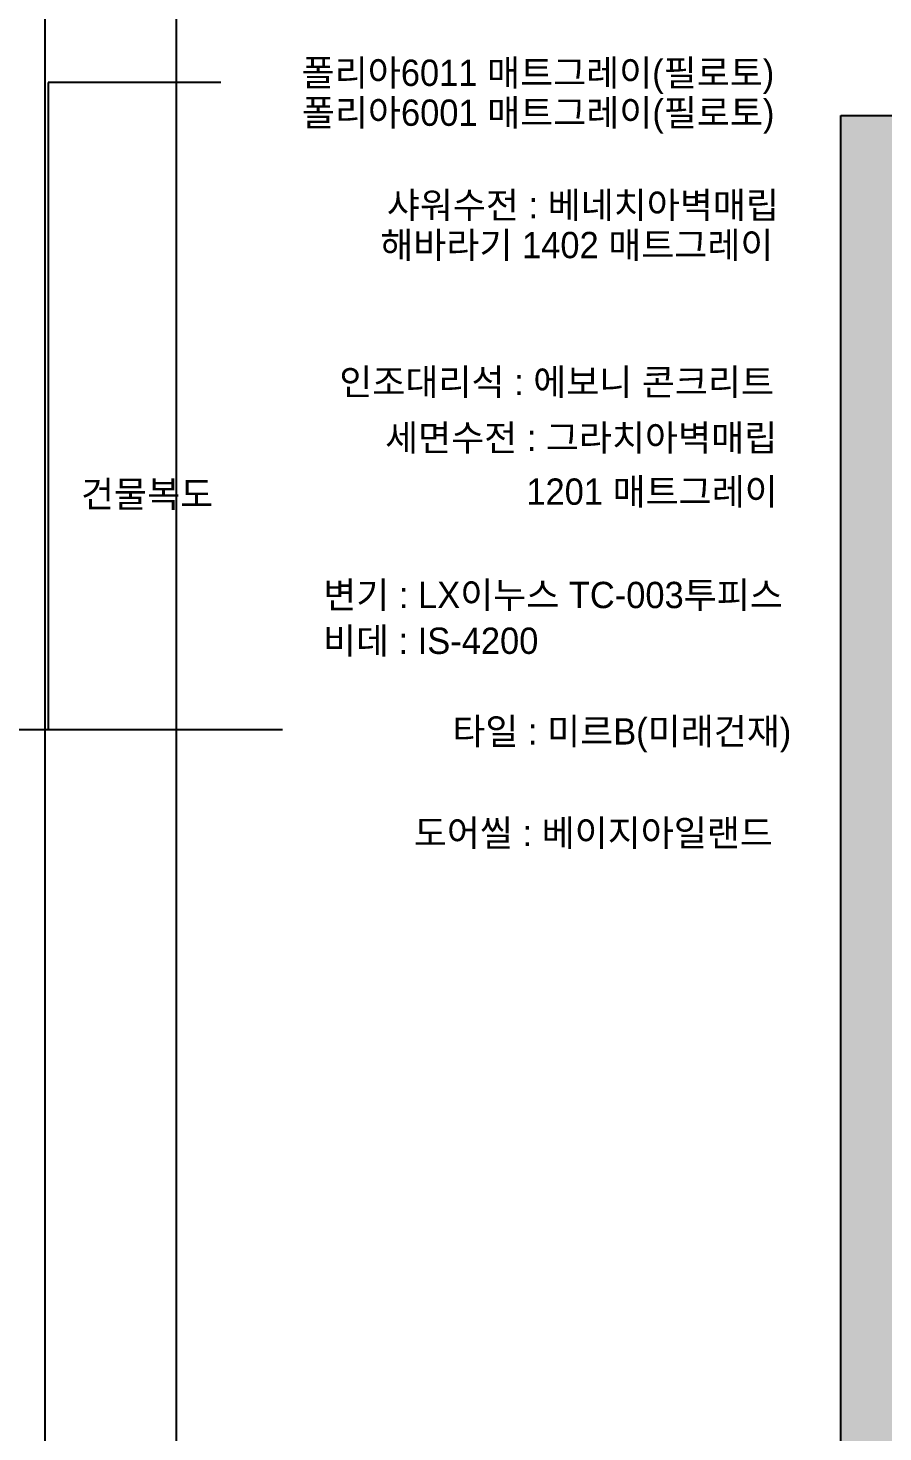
# Model space of a CAD drawing. Header units: millimetres. Extents: x 0 to 460316, y -63250 to 103204.
# Drawn here: x 183537 to 186784, y 45085 to 50419 of the extents above; entities that cross this region are included whole.
import ezdxf
from ezdxf.enums import TextEntityAlignment as Align

# ---------------------------------------------------------------- set-up
doc = ezdxf.new("R2010")
doc.units = ezdxf.units.MM
doc.header["$LTSCALE"] = 25
for name, color, linetype in [('2-con', 2, 'Continuous'), ('ac-Ref', 8, 'Continuous'), ('ac-text', 7, 'Continuous'), ('F-SYM', 7, 'Continuous'), ('FORM(YOURNAME)-11', 1, 'Continuous'), ('설비', 140, 'Continuous')]:
    doc.layers.add(name, color=color, linetype=linetype)
doc.styles.add('YOURNAME', font='HY울릉도M.TTF')
doc.styles.add('이윤정', font='l_10646.ttf')
doc.styles.add('코레일둥고', font='Korail_Round_Gothic_Medium.ttf')

# ---------------------------------------------------------------- blocks, each defined once
blk = doc.blocks.new('FORM-PLAN')
at = {"layer": 'Defpoints', "color": 158}
for points in [[(-71444, -2285), (10556, -2285), (10556, 55115), (-71444, 55115)], [(-69444, 53115), (-64, 53115), (-64, 1215), (-69444, 1215)]]:
    blk.add_lwpolyline(points, close=True, dxfattribs=at)
at = {"layer": 'FORM(YOURNAME)-11', "color": 3, "style": 'YOURNAME'}
for tag, height, p in [('1', 450, (9905, 18188)), ('2', 450, (9905, 17544)), ('3', 450, (9905, 16257)), ('4', 450, (9905, 14326)), ('5', 515, (9905, 12009)), ('6', 515, (9905, 9757)), ('7', 515, (9905, 7504)), ('8', 515, (9905, 5252)), ('9', 515, (9905, 2999)), ('10', 515, (5655, 811)), ('11', 515, (9905, 747)), ('12', 515, (5655, -1441)), ('13', 515, (9905, -1441))]:
    blk.add_attdef(tag, text='', height=height, dxfattribs=at).set_placement(p, align=Align.MIDDLE_RIGHT)

msp = doc.modelspace()

# ---------------------------------------------------------------- hatches: boundary and pattern name
at = {"layer": 'ac-Ref'}
h = msp.add_hatch(color=256, dxfattribs=at)
h.dxf.hatch_style = 1
h.paths.add_polyline_path([(190288.9, 52507.75), (189743.9, 52507.75), (189743.9, 53517.75), (190308.9, 53517.75), (190308.9, 53717.75), (189543.9, 53717.75), (189543.9, 52307.75), (190018.9, 52307.75), (190018.9, 49134.45), (190288.9, 49134.45)])
h.paths.add_polyline_path([(193178.9, 51674.45), (193178.9, 53919.45), (192948.9, 53919.45), (192948.9, 53517.75), (192988.9, 53517.75), (192988.9, 49342.75), (191218.9, 49342.75), (191218.9, 49134.45), (193178.9, 49134.45)])
h.paths.add_polyline_path([(197156.9, 51547.45), (197423.9, 51547.45), (197423.9, 51748.33), (197158.9, 51748.33), (197158.9, 52519.45), (196290.9, 52519.45), (196290.9, 52319.45), (196980.9, 52319.45), (196980.9, 49344.45), (196168.9, 49344.45), (196168.9, 49209.45), (197163.9, 49209.45), (197163.9, 49409.45), (197156.9, 49409.45)])
h.paths.add_polyline_path([(198923.9, 53774.45), (197948.9, 53774.45), (197948.9, 53574.45), (198723.9, 53574.45), (198723.9, 52784.45), (198088.9, 52784.45), (198088.9, 51748.33), (198003.9, 51748.33), (198003.9, 51547.45), (198638.9, 51547.45), (198638.9, 49409.45), (198638.9, 49209.45), (198648.9, 49209.45), (198648.9, 44269.45), (197861.9, 44269.45), (197861.9, 44077.45), (198814.9, 44077.45), (198814.9, 42997.45), (197924.9, 42997.45), (197924.9, 42797.45), (198923.9, 42797.45)])
h.paths.add_polyline_path([(195090.9, 52519.45), (194565.9, 52519.45), (194565.9, 51674.45), (194840.9, 51674.45), (194840.9, 52319.45), (195090.9, 52319.45)])
h.paths.add_polyline_path([(196833.9, 48049.45), (195783.9, 48049.45), (195783.9, 47849.45), (196833.9, 47849.45)])
h.paths.add_polyline_path([(194756.9, 48049.45), (194546.9, 48049.45), (194546.9, 44077.45), (195161.9, 44077.45), (195161.9, 44269.45), (194756.9, 44269.45)])
h.paths.add_polyline_path([(194836.9, 42997.45), (194636.9, 42997.45), (194636.9, 42427.45), (194836.9, 42427.45)])
h.paths.add_polyline_path([(190116.9, 44097.45), (190746.9, 44097.45), (190746.9, 44297.45), (190028.9, 44297.45), (190028.9, 47752.45), (189838.9, 47752.45), (189838.9, 42812.45), (189823.9, 42812.45), (189823.9, 42612.45), (189916.9, 42612.45), (189916.9, 42427.45), (190836.9, 42427.45), (190836.9, 42627.45), (190116.9, 42627.45)])
h.paths.add_polyline_path([(188458.9, 48537.45), (188658.9, 48537.45), (188658.9, 50514.45), (189078.9, 50514.45), (189078.9, 50714.45), (188458.9, 50714.45), (188458.9, 50087.45), (186623.9, 50087.45), (186623.9, 42612.45), (187243.9, 42612.45), (187243.9, 42812.45), (186823.9, 42812.45), (186823.9, 47552.45), (188908.9, 47552.45), (188908.9, 47752.45), (186858.9, 47752.45), (186858.9, 49917.45), (188458.9, 49917.45)])

# ---------------------------------------------------------------- linework, layer by layer
at = {"layer": '2-con'}
for p, q in [((186623.9, 42612.45), (186623.9, 50087.45)), ((186623.9, 50087.45), (188458.9, 50087.45))]:
    msp.add_line(p, q, dxfattribs=at)
at = {"layer": 'ac-text'}
for p, q in [((183613.26, 50212.89), (183613.26, 47752.45)), ((184268.82, 50212.45), (183613.26, 50212.45)), ((184503.06, 47752.45), (179413.68, 47752.45))]:
    msp.add_line(p, q, dxfattribs=at)

# ---------------------------------------------------------------- block references
at = {"layer": 'F-SYM', "xscale": 0.2500000000000001, "yscale": 0.2500000000000001, "zscale": 0.2500000000000001}
msp.add_blockref('FORM-PLAN', (201462.45, 41384.91), dxfattribs=at)

# ---------------------------------------------------------------- texts
at = {"layer": 'ac-text', "style": '이윤정'}
msp.add_text('건물복도', height=100, dxfattribs=at).set_placement((183738.2, 48599.01))
at = {"layer": '설비', "color": 140, "style": '코레일둥고'}
for s, p in [('폴리아6011 매트그레이(필로토)', (184576.54, 50199.33)), ('폴리아6001 매트그레이(필로토)', (184577.21, 50047.83)), ('샤워수전 : 베네치아벽매립', (184899.83, 49696.42)), ('해바라기 1402 매트그레이', (184875.25, 49544.93)), ('인조대리석 : 에보니 콘크리트', (184719.41, 49024.91)), ('세면수전 : 그라치아벽매립', (184893.16, 48812.58)), ('1201 매트그레이', (185429.92, 48608.06)), ('변기 : LX이누스 TC-003투피스', (184658.46, 48215.37)), ('비데 : IS-4200', (184657.22, 48041.41)), ('타일 : 미르B(미래건재)', (185148.71, 47697.2)), ('도어씰 : 베이지아일랜드', (185002.5, 47311.29))]:
    msp.add_text(s, height=100, dxfattribs=at).set_placement(p)

doc.saveas('drawing.dxf')
